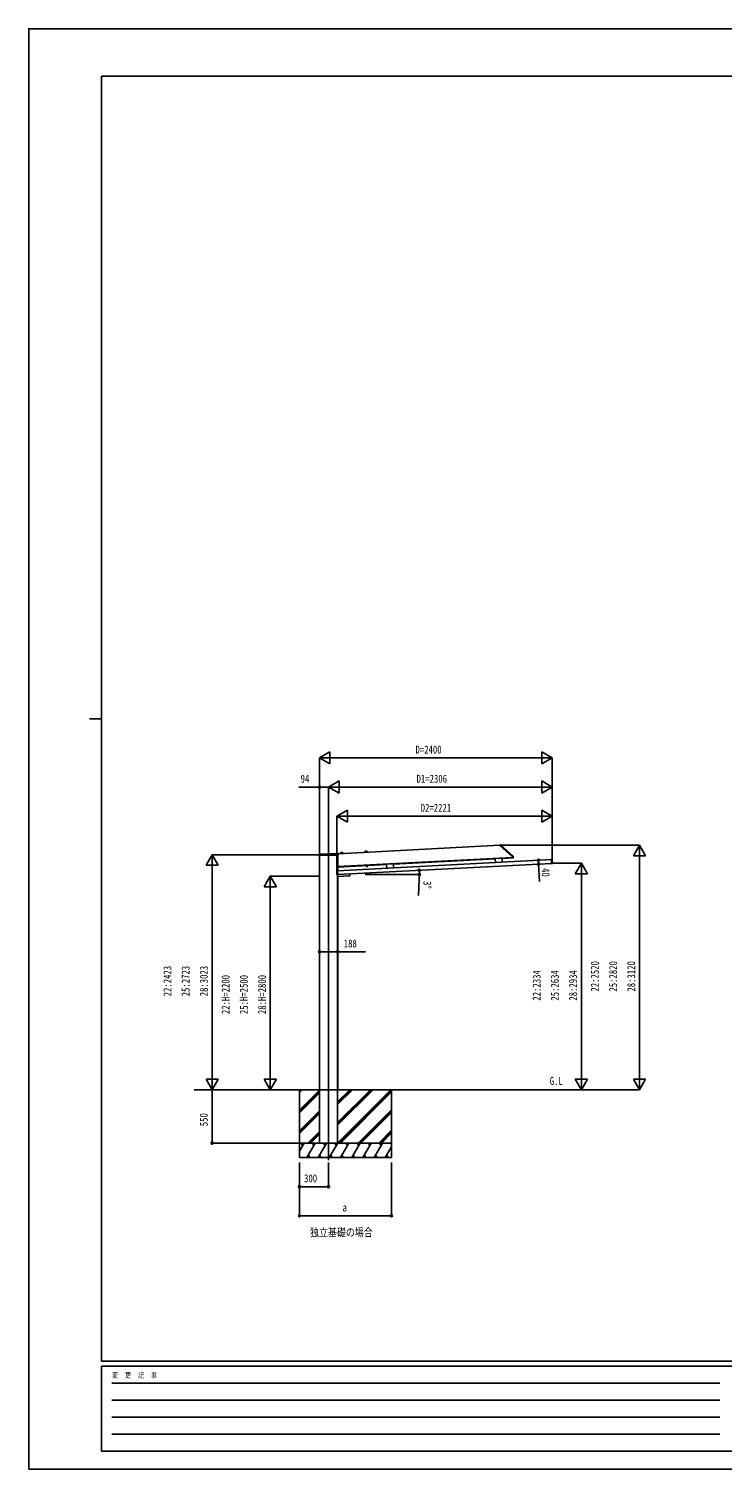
# Model space of a CAD drawing. Units: millimetres, scale not verified. Extents: x -10512 to 10512, y -7425 to 7425.
# Drawn here: x -10512 to -3363, y -7425 to 7425 of the extents above; entities that cross this region are included whole.
import ezdxf
from ezdxf.enums import TextEntityAlignment as Align

# ---------------------------------------------------------------- set-up
doc = ezdxf.new("R2010")
doc.units = ezdxf.units.MM
doc.header["$LTSCALE"] = 30
for name, color, linetype in [('0-2_USER1', 3, 'Continuous'), ('0-3_YKK_12', 2, 'Continuous'), ('0-4_YKK_A1', 4, 'Continuous'), ('0-5_YKK_D', 6, 'Continuous'), ('0-6_YKK_ZWAK', 7, 'Continuous')]:
    doc.layers.add(name, color=color, linetype=linetype)
doc.styles.add('ＭＳ ゴシック', font='')
doc.styles.get('ＭＳ ゴシック').set_extended_font_data('MS Gothic')

msp = doc.modelspace()

# ---------------------------------------------------------------- linework, layer by layer
at = {"layer": '0-3_YKK_12'}
msp.add_line((-7421.55, -1087), (-7421.55, -4239.98), dxfattribs=at)
at = {"layer": '0-4_YKK_A1'}
for p, q in [((-7324.27, -1079.96), (-5656.5, -993.03)), ((-5656.68, -989.54), (-5649.08, -989.61)), ((-5656.66, -990.01), (-5656.68, -989.54)), ((-5656.66, -990.01), (-5656.36, -995.63)), ((-5656.2, -995.98), (-5526.71, -1112.57)), ((-5646.44, -990.63), (-5518.58, -1105.76)), ((-7521.11, -1094.33), (-7521.04, -1086.48)), ((-7520.61, -1094.33), (-7521.11, -1094.33)), ((-7323.14, -1094.33), (-7520.61, -1094.33)), ((-7520.04, -1085.49), (-7324.53, -1085.49)), ((-7515.55, -3512.5), (-7515.55, -1094.33)), ((-7487.8, -1085.42), (-7325.56, -1076.92)), ((-7329.89, -1254.49), (-5117.62, -1139.03)), ((-7328.85, -1254.44), (-7328.85, -1094.33)), ((-7327.8, -1294.44), (-5122.21, -1179.32)), ((-7327.55, -1254.37), (-7327.55, -1094.33)), ((-7327.55, -1212.31), (-5526.26, -1118.38)), ((-7324.52, -1077.8), (-7323.54, -1086.38)), ((-7323.54, -1086.38), (-7323.54, -1086.4)), ((-7323.54, -1086.4), (-7322.63, -1094.33)), ((-7322.63, -1094.33), (-7323.14, -1094.33)), ((-7296.52, -1076.57), (-7296.53, -1078.1)), ((-7296.53, -1078.1), (-7272.56, -1076.85)), ((-7296.53, -1078.1), (-7272.56, -1076.85)), ((-7296.51, -1078.5), (-7296.53, -1078.1)), ((-7296.51, -1078.5), (-7272.54, -1077.25)), ((-7296.04, -1076.08), (-7273.26, -1074.88)), ((-7295.46, -1069.35), (-7295.52, -1076.05)), ((-7292.62, -1066.38), (-7277.68, -1065.6)), ((-7274.55, -1068.26), (-7273.79, -1074.91)), ((-7272.74, -1075.32), (-7272.56, -1076.85)), ((-7272.54, -1077.25), (-7272.56, -1076.85)), ((-7046.86, -1063.49), (-7046.87, -1065.02)), ((-7046.87, -1065.02), (-7022.91, -1063.76)), ((-7046.87, -1065.02), (-7022.91, -1063.76)), ((-7046.85, -1065.42), (-7046.87, -1065.02)), ((-7046.85, -1065.42), (-7022.89, -1064.16)), ((-7046.39, -1062.99), (-7023.6, -1061.8)), ((-7045.8, -1056.27), (-7045.86, -1062.96)), ((-7042.96, -1053.3), (-7028.03, -1052.52)), ((-7024.89, -1055.17), (-7024.13, -1061.82)), ((-7023.08, -1062.24), (-7022.91, -1063.76)), ((-7022.89, -1064.16), (-7022.91, -1063.76)), ((-6753.95, -1184.75), (-6824.85, -1188.47)), ((-6753.95, -1184.75), (-6751.88, -1224.2)), ((-6753.82, -1187.25), (-5704.25, -1132.72)), ((-5633.48, -1126.51), (-5704.38, -1130.22)), ((-5704.38, -1130.22), (-5702.32, -1169.67)), ((-5633.48, -1126.51), (-5631.41, -1165.95)), ((-5633.35, -1129), (-5526, -1123.38)), ((-5526.55, -1112.91), (-5526.46, -1114.52)), ((-5526.41, -1115.46), (-5526.46, -1114.52)), ((-5526.41, -1115.46), (-5518.78, -1115.52)), ((-5526.39, -1115.95), (-5526.41, -1115.46)), ((-5526.39, -1115.95), (-5526, -1123.38)), ((-5526, -1123.38), (-5518.39, -1122.98)), ((-5518.78, -1115.52), (-5517.37, -1115.53)), ((-5517.26, -1108.52), (-5516.94, -1114.61)), ((-5516.94, -1114.61), (-5516.87, -1116.01)), ((-5129.47, -1139.65), (-5124.3, -1139.38)), ((-5123.18, -1137.94), (-5124.38, -1138)), ((-5124.36, -1138.35), (-5124.38, -1138)), ((-5124.38, -1138), (-5124.38, -1138)), ((-5124.33, -1138.85), (-5124.36, -1138.35)), ((-5122.18, -1179.87), (-5124.33, -1138.85)), ((-5123.18, -1137.94), (-5123.18, -1137.94)), ((-5122.58, -1137.8), (-5116.69, -1137.49)), ((-5122.16, -1180.37), (-5122.18, -1179.87)), ((-5122.16, -1180.37), (-5122.14, -1180.72)), ((-5122.14, -1180.72), (-5120.94, -1180.66)), ((-5122.14, -1180.72), (-5122.14, -1180.72)), ((-5120.94, -1180.66), (-5120.94, -1180.66)), ((-5114.44, -1180.43), (-5120.33, -1180.74)), ((-5116.17, -1137.96), (-5113.97, -1179.9)), ((-7338.13, -1253.93), (-7335.94, -1295.88)), ((-7331.77, -1253.1), (-7337.66, -1253.41)), ((-7335.41, -1296.35), (-7329.52, -1296.04)), ((-7331.16, -1253.18), (-7329.97, -1253.12)), ((-7331.16, -1253.18), (-7331.16, -1253.18)), ((-7329.95, -1253.47), (-7329.97, -1253.12)), ((-7329.97, -1253.12), (-7329.97, -1253.12)), ((-7329.92, -1253.96), (-7329.95, -1253.47)), ((-7327.77, -1294.99), (-7329.92, -1253.96)), ((-7329.41, -1296.02), (-7328.52, -1313)), ((-7327.73, -1295.84), (-7328.93, -1295.9)), ((-7328.93, -1295.9), (-7328.93, -1295.9)), ((-7328.85, -3512.5), (-7328.85, -1295.9)), ((-7328.85, -1312.5), (-7328.55, -1312.5)), ((-7327.75, -1295.49), (-7327.77, -1294.99)), ((-7327.75, -1295.49), (-7327.73, -1295.84)), ((-7327.73, -1295.84), (-7327.73, -1295.84)), ((-7327.29, -1217.3), (-7327.55, -1212.35)), ((-7327.55, -3512.5), (-7327.55, -1313.95)), ((-7327.47, -1313.95), (-7203.14, -1307.43)), ((-7327.29, -1217.3), (-6824.72, -1190.97)), ((-7203.17, -1287.9), (-7202.2, -1306.38)), ((-7020.04, -1204.41), (-7035.03, -1205.19)), ((-7035.03, -1205.19), (-7034.77, -1210.1)), ((-7033.74, -1210.63), (-7034.77, -1210.1)), ((-7034.57, -1205.17), (-7034.66, -1203.57)), ((-7020.75, -1209.95), (-7033.74, -1210.63)), ((-7031.28, -1205), (-7031.02, -1209.91)), ((-7023.78, -1204.6), (-7023.53, -1209.52)), ((-7020.75, -1209.95), (-7019.78, -1209.32)), ((-7020.58, -1202.83), (-7020.49, -1204.43)), ((-7020.04, -1204.41), (-7019.78, -1209.32)), ((-6824.85, -1188.47), (-6822.78, -1227.91)), ((-8805.95, -3512.5), (-4519.14, -3512.5)), ((-7722.45, -3512.5), (-7722.45, -4212.5)), ((-7722.45, -3539.88), (-7695.07, -3512.5)), ((-7722.45, -3525.74), (-7709.21, -3512.5)), ((-7722.45, -3723.73), (-7516.45, -3517.73)), ((-7722.45, -3737.87), (-7516.45, -3531.87)), ((-7722.45, -3752.01), (-7516.45, -3546.01)), ((-7515.55, -3512.5), (-7515.55, -4062.5)), ((-7328.85, -3512.5), (-7328.85, -4062.5)), ((-7328.59, -4062.5), (-6778.59, -3512.5)), ((-7328.45, -3878.51), (-6962.44, -3512.5)), ((-7328.45, -3850.23), (-6990.72, -3512.5)), ((-7328.45, -3864.37), (-6976.58, -3512.5)), ((-7328.45, -3666.38), (-7174.57, -3512.5)), ((-7328.45, -3652.24), (-7188.71, -3512.5)), ((-7328.45, -3638.1), (-7202.85, -3512.5)), ((-7314.45, -4062.5), (-6772.45, -3520.5)), ((-7300.31, -4062.5), (-6772.45, -3534.65)), ((-6772.45, -3512.5), (-6772.45, -4212.5)), ((-7722.45, -3935.86), (-7516.45, -3729.86)), ((-7722.45, -3950), (-7516.45, -3744)), ((-7722.45, -3964.14), (-7516.45, -3758.15)), ((-7116.46, -4062.5), (-6772.45, -3718.49)), ((-7102.32, -4062.5), (-6772.45, -3732.64)), ((-7088.17, -4062.5), (-6772.45, -3746.78)), ((-7636.96, -4062.5), (-7516.45, -3941.99)), ((-7622.82, -4062.5), (-7516.45, -3956.13)), ((-7608.67, -4062.5), (-7516.45, -3970.28)), ((-6904.33, -4062.5), (-6772.45, -3930.62)), ((-6890.18, -4062.5), (-6772.45, -3944.77)), ((-6876.04, -4062.5), (-6772.45, -3958.91)), ((-6772.45, -4062.5), (-7722.45, -4062.5)), ((-7722.45, -4146.33), (-7674.05, -4062.5)), ((-7689.05, -4088.48), (-7704.05, -4062.5)), ((-7645.18, -4212.5), (-7558.58, -4062.5)), ((-7573.58, -4088.48), (-7588.58, -4062.5)), ((-7529.71, -4212.5), (-7443.11, -4062.5)), ((-7515.55, -4062.5), (-7328.85, -4062.5)), ((-7458.11, -4088.48), (-7473.11, -4062.5)), ((-7414.24, -4212.5), (-7327.64, -4062.5)), ((-7342.64, -4088.48), (-7357.64, -4062.5)), ((-7298.77, -4212.5), (-7212.17, -4062.5)), ((-7227.17, -4088.48), (-7242.17, -4062.5)), ((-7183.3, -4212.5), (-7096.7, -4062.5)), ((-7126.7, -4062.5), (-7111.7, -4088.48)), ((-7067.83, -4212.5), (-6981.23, -4062.5)), ((-6996.23, -4088.48), (-7011.23, -4062.5)), ((-6952.36, -4212.5), (-6865.76, -4062.5)), ((-6880.76, -4088.48), (-6895.76, -4062.5)), ((-6836.89, -4212.5), (-6772.45, -4100.88)), ((-6772.45, -4076.08), (-6780.29, -4062.5)), ((-7722.45, -4212.5), (-6772.45, -4212.5)), ((-7630.19, -4186.52), (-7615.19, -4212.5)), ((-7514.71, -4186.52), (-7499.71, -4212.5)), ((-7399.24, -4186.52), (-7384.25, -4212.5)), ((-7283.77, -4186.52), (-7268.78, -4212.5)), ((-7168.3, -4186.52), (-7153.31, -4212.5)), ((-7052.83, -4186.52), (-7037.84, -4212.5)), ((-6937.36, -4186.52), (-6922.37, -4212.5)), ((-6821.89, -4186.52), (-6806.89, -4212.5))]:
    msp.add_line(p, q, dxfattribs=at)
msp.add_lwpolyline([(-5516.87, -1116.01), (-5516.51, -1122.88), (-5518.39, -1122.98)], dxfattribs=at)
msp.add_lwpolyline([(-7036.19, -1202.05), (-7019.21, -1201.16), (-7019.13, -1202.76), (-7036.1, -1203.65)], close=True, dxfattribs=at)
for centre, radius, start, end in [((-5655.86, -995.6), 0.5, 183, 228), ((-5649.12, -993.61), 4, 48, 89.5), ((-7520.04, -1086.49), 1, 90, 176.5048), ((-7520.04, -1086.49), 1, 176.5048, 179.5), ((-7490.42, -1035.49), 50, 270, 273.00032), ((-7325.51, -1077.92), 1, 6.5, 93.00032), ((-7324.53, -1086.49), 1, 6.5, 90), ((-7296.02, -1076.57), 0.5, 93, 179.5), ((-7292.46, -1069.38), 3, 93, 179.5), ((-7277.53, -1068.6), 3, 6.5, 93), ((-7273.24, -1075.38), 0.5, 6.5, 93), ((-7046.36, -1063.49), 0.5, 93, 179.5), ((-7042.8, -1056.29), 3, 93, 179.5), ((-7027.87, -1055.51), 3, 6.5, 93), ((-7023.58, -1062.3), 0.5, 6.5, 93), ((-5527.05, -1112.94), 0.5, 3, 48), ((-5521.26, -1108.73), 4, 3, 48), ((-5517.37, -1116.03), 0.5, 3, 89.5), ((-5123.14, -1135.07), 2.86, 272.73957, 279.49104), ((-5120.62, -1184.93), 4.28, 87.31821, 94.21342), ((-7331.51, -1250.33), 2.86, 266.50896, 273.26043), ((-7328.79, -1300.18), 4.28, 91.78658, 98.68179), ((-7327.53, -1312.95), 1, 183, 273), ((-7203.2, -1306.43), 1, 273, 3), ((-7033.04, -1207.27), 3.32, 238.61575, 307.38425), ((-7027.89, -1197.89), 12.42, 255.41205, 290.58795), ((-7021.8, -1206.68), 3.32, 238.61575, 307.38425)]:
    msp.add_arc(centre, radius, start, end, dxfattribs=at)
for centre, major_axis, ratio, start_param, end_param in [((-5123.18, -1137.9), (0.599, 0.031), 0.061163, 4.71238898, 5.02268866), ((-5122.57, -1138.1), (0.016, -0.3), 0.998135, 3.14159265, 3.95507086), ((-5120.35, -1180.44), (0.016, -0.3), 0.998135, 5.46983661, 6.28318531), ((-5116.67, -1137.99), (0.336, 0.373), 0.99628, 5.49965061, 7.06672), ((-5114.47, -1179.93), (0.373, -0.336), 0.99628, 5.49965061, 7.06672), ((-7337.63, -1253.91), (-0.373, 0.336), 0.99628, 5.49965061, 7.06672), ((-7335.44, -1295.85), (-0.336, -0.373), 0.99628, 5.49965061, 7.06672), ((-7331.75, -1253.4), (0.016, -0.3), 0.998135, 2.32811445, 3.14159265), ((-7331.17, -1253.14), (-0.599, -0.031), 0.061163, 1.26049665, 1.57079633), ((-7329.54, -1295.74), (0.016, -0.3), 0.998135, 0, 0.81334869)]:
    msp.add_ellipse(centre, major_axis=major_axis, ratio=ratio, start_param=start_param, end_param=end_param, dxfattribs=at)
at = {"layer": '0-5_YKK_D'}
for p, q in [((-7515.55, -92.13), (-7407.3, -29.63)), ((-7515.55, -1078.5), (-7515.55, -91.13)), ((-7515.55, -92.13), (-7407.3, -154.63)), ((-7515.55, -92.13), (-7299.04, -92.13)), ((-7407.3, -154.63), (-7407.3, -29.63)), ((-7390.55, -92.13), (-5240.55, -92.13)), ((-5115.55, -92.13), (-5332.06, -92.13)), ((-5115.55, -92.13), (-5223.8, -29.63)), ((-5223.8, -29.63), (-5223.8, -154.63)), ((-5115.55, -92.13), (-5223.8, -154.63)), ((-5115.55, -1177.02), (-5115.55, -91.13)), ((-7515.55, -1088.5), (-7515.55, -391.13)), ((-7421.55, -392.13), (-7313.3, -329.63)), ((-7421.55, -1086), (-7421.55, -391.13)), ((-7421.55, -1086), (-7421.55, -391.13)), ((-7421.55, -392.13), (-7313.3, -454.63)), ((-7421.55, -392.13), (-7205.04, -392.13)), ((-7313.3, -454.63), (-7313.3, -329.63)), ((-7296.55, -392.13), (-5240.55, -392.13)), ((-5115.55, -392.13), (-5332.06, -392.13)), ((-5115.55, -392.13), (-5223.8, -329.63)), ((-5223.8, -329.63), (-5223.8, -454.63)), ((-5115.55, -392.13), (-5223.8, -454.63)), ((-5115.55, -1177.02), (-5115.55, -391.13)), ((-7336.55, -692.13), (-7228.3, -629.63)), ((-7336.55, -1254.34), (-7336.55, -691.13)), ((-7336.55, -692.13), (-7228.3, -754.63)), ((-7336.55, -692.13), (-7120.05, -692.13)), ((-7228.3, -754.63), (-7228.3, -629.63)), ((-7211.55, -692.13), (-5240.55, -692.13)), ((-5115.55, -692.13), (-5332.06, -692.13)), ((-5115.55, -692.13), (-5223.8, -629.63)), ((-5223.8, -629.63), (-5223.8, -754.63)), ((-5115.55, -692.13), (-5223.8, -754.63)), ((-5115.55, -1177.02), (-5115.55, -691.13)), ((-5647.51, -992.13), (-4214.55, -992.13)), ((-4215.55, -992.13), (-4278.05, -1100.39)), ((-4215.55, -992.13), (-4153.05, -1100.39)), ((-4215.55, -992.13), (-4215.55, -1208.64)), ((-8622.45, -1089.5), (-8684.95, -1197.75)), ((-7516.55, -1089.5), (-8623.45, -1089.5)), ((-8622.45, -1089.5), (-8559.95, -1197.75)), ((-8622.45, -1089.5), (-8622.45, -1306.01)), ((-5114.53, -1178.5), (-4814.55, -1178.5)), ((-4815.55, -1178.5), (-4878.05, -1286.75)), ((-4815.55, -1178.5), (-4753.05, -1286.75)), ((-4815.55, -1178.5), (-4815.55, -1395)), ((-4278.05, -1100.39), (-4153.05, -1100.39)), ((-4215.55, -1117.13), (-4215.55, -3387.5)), ((-8684.95, -1197.75), (-8559.95, -1197.75)), ((-8622.45, -1214.5), (-8622.45, -3387.5)), ((-8022.45, -1312.5), (-8084.95, -1420.75)), ((-7516.55, -1312.5), (-8023.45, -1312.5)), ((-8022.45, -1312.5), (-7959.95, -1420.75)), ((-8022.45, -1312.5), (-8022.45, -1529.01)), ((-7044.16, -1294.49), (-6484.47, -1294.49)), ((-4878.05, -1286.75), (-4753.05, -1286.75)), ((-4815.55, -3387.5), (-4815.55, -1303.5)), ((-8084.95, -1420.75), (-7959.95, -1420.75)), ((-8022.45, -1437.5), (-8022.45, -3387.5)), ((-6486.54, -1336.98), (-6495.21, -1508.76)), ((-8622.45, -3512.5), (-8684.95, -3404.25)), ((-8559.95, -3404.25), (-8684.95, -3404.25)), ((-8622.45, -3512.5), (-8622.45, -3295.99)), ((-8622.45, -3512.5), (-8559.95, -3404.25)), ((-8022.45, -3512.5), (-8084.95, -3404.25)), ((-7959.95, -3404.25), (-8084.95, -3404.25)), ((-8022.45, -3512.5), (-8022.45, -3295.99)), ((-8022.45, -3512.5), (-7959.95, -3404.25)), ((-4815.55, -3512.5), (-4878.05, -3404.25)), ((-4753.05, -3404.25), (-4878.05, -3404.25)), ((-4815.55, -3512.5), (-4815.55, -3295.99)), ((-4815.55, -3512.5), (-4753.05, -3404.25)), ((-4215.55, -3512.5), (-4278.05, -3404.25)), ((-4153.05, -3404.25), (-4278.05, -3404.25)), ((-4215.55, -3512.5), (-4215.55, -3295.99)), ((-4215.55, -3512.5), (-4153.05, -3404.25)), ((-8622.45, -3512.5), (-8622.45, -4062.5)), ((-4818.14, -3512.5), (-4814.55, -3512.5)), ((-4518.14, -3512.5), (-4214.55, -3512.5)), ((-7723.45, -4062.5), (-8623.45, -4062.5)), ((-7722.45, -4262.5), (-7722.45, -4513.5)), ((-7722.45, -4262.5), (-7722.45, -4813.5)), ((-7422.45, -4262.5), (-7422.45, -4513.5)), ((-6772.45, -4262.5), (-6772.45, -4813.5)), ((-7722.45, -4512.5), (-7422.45, -4512.5)), ((-7722.45, -4812.5), (-6772.45, -4812.5))]:
    msp.add_line(p, q, dxfattribs=at)
for points in [[(-7421.55, -392.13), (-7515.55, -392.13), (-7730.05, -392.13)], [(-5258.23, -1146.92), (-5256.14, -1186.87), (-5246.83, -1364.45)], [(-7515.55, -2090.82), (-7327.55, -2090.82), (-7041.05, -2090.82)]]:
    msp.add_lwpolyline(points, dxfattribs=at)
for centre in [(-7515.55, -392.13), (-5258.23, -1146.92), (-5256.14, -1186.87), (-6486.63, -1250.35), (-6485.47, -1294.49), (-7515.55, -2090.82), (-7327.55, -2090.82), (-8622.45, -4062.5), (-7722.45, -4512.5), (-7422.45, -4512.5), (-7722.45, -4812.5), (-6772.45, -4812.5)]:
    msp.add_circle(centre, 10.62, dxfattribs=at)
for start, end in [(0, 3), (357.11241, 0)]:
    msp.add_arc((-7328.85, -1294.49), 843.38, start, end, dxfattribs=at)
at = {"layer": '0-6_YKK_ZWAK'}
for p, q in [((9737.55, 6937.5), (-9762.45, 6937.5)), ((-9762.45, -6312.5), (-9762.45, 6937.5)), ((-9887.45, 312.5), (-9762.45, 312.5)), ((9737.55, -6312.5), (-9762.45, -6312.5)), ((-3262.45, -6362.5), (-9762.45, -6362.5)), ((-9762.45, -7237.5), (-9762.45, -6362.5)), ((-9656.2, -6537.5), (-3387.45, -6537.5)), ((-9656.2, -6712.5), (-3387.45, -6712.5)), ((-9656.2, -6887.5), (-3387.45, -6887.5)), ((-9656.2, -7062.5), (-3387.45, -7062.5)), ((-9762.45, -7237.5), (-3262.45, -7237.5))]:
    msp.add_line(p, q, dxfattribs=at)
msp.add_lwpolyline([(-10512.5, -7425), (10512.5, -7425), (10512.5, 7425), (-10512.5, 7425)], close=True, dxfattribs=at)

# ---------------------------------------------------------------- texts
at = {"layer": '0-2_USER1', "style": 'ＭＳ ゴシック', "width": 0.8}
for s, p in [('G.L', (-5141.36, -3487.19)), ('独立基礎の場合', (-7612.7, -5050))]:
    msp.add_text(s, height=82.48, dxfattribs=at).set_placement(p, align=Align.BOTTOM_LEFT)
at = {"layer": '0-5_YKK_D', "style": 'ＭＳ ゴシック', "width": 0.8}
for s, p in [('D=2400', (-6525.55, -72.13)), ('94', (-7710.05, -372.13)), ('D1=2306', (-6514.55, -372.13)), ('D2=2221', (-6472.05, -672.13)), ('188', (-7265.05, -2070.82)), ('300', (-7674.45, -4492.5)), ('a', (-7277.45, -4792.5))]:
    msp.add_text(s, height=82.48, dxfattribs=at).set_placement(p, align=Align.BOTTOM_LEFT)
for s, rotation, p in [('40', 273, (-5252.16, -1230.88)), ('3°', 267.112, (-6467.58, -1357.96)), ('22:2520', 90, (-4610.55, -2501.32)), ('25:2820', 90, (-4423.05, -2501.32)), ('28:3120', 90, (-4235.55, -2501.32)), ('22:2423', 90, (-9017.45, -2550)), ('25:2723', 90, (-8829.95, -2550)), ('28:3023', 90, (-8642.45, -2550)), ('22:H=2200', 90, (-8417.45, -2733.5)), ('25:H=2500', 90, (-8229.95, -2733.5)), ('28:H=2800', 90, (-8042.45, -2733.5)), ('22:2334', 90, (-5210.55, -2594.5)), ('25:2634', 90, (-5023.05, -2594.5)), ('28:2934', 90, (-4835.55, -2594.5)), ('550', 90, (-8642.45, -3889.5))]:
    msp.add_text(s, height=82.48, rotation=rotation, dxfattribs=at).set_placement(p, align=Align.BOTTOM_LEFT)
at = {"layer": '0-6_YKK_ZWAK', "style": 'ＭＳ ゴシック', "width": 0.8}
msp.add_text('変  更  記  事', height=54.99, dxfattribs=at).set_placement((-9653.28, -6500), align=Align.BOTTOM_LEFT)

doc.saveas('drawing.dxf')
